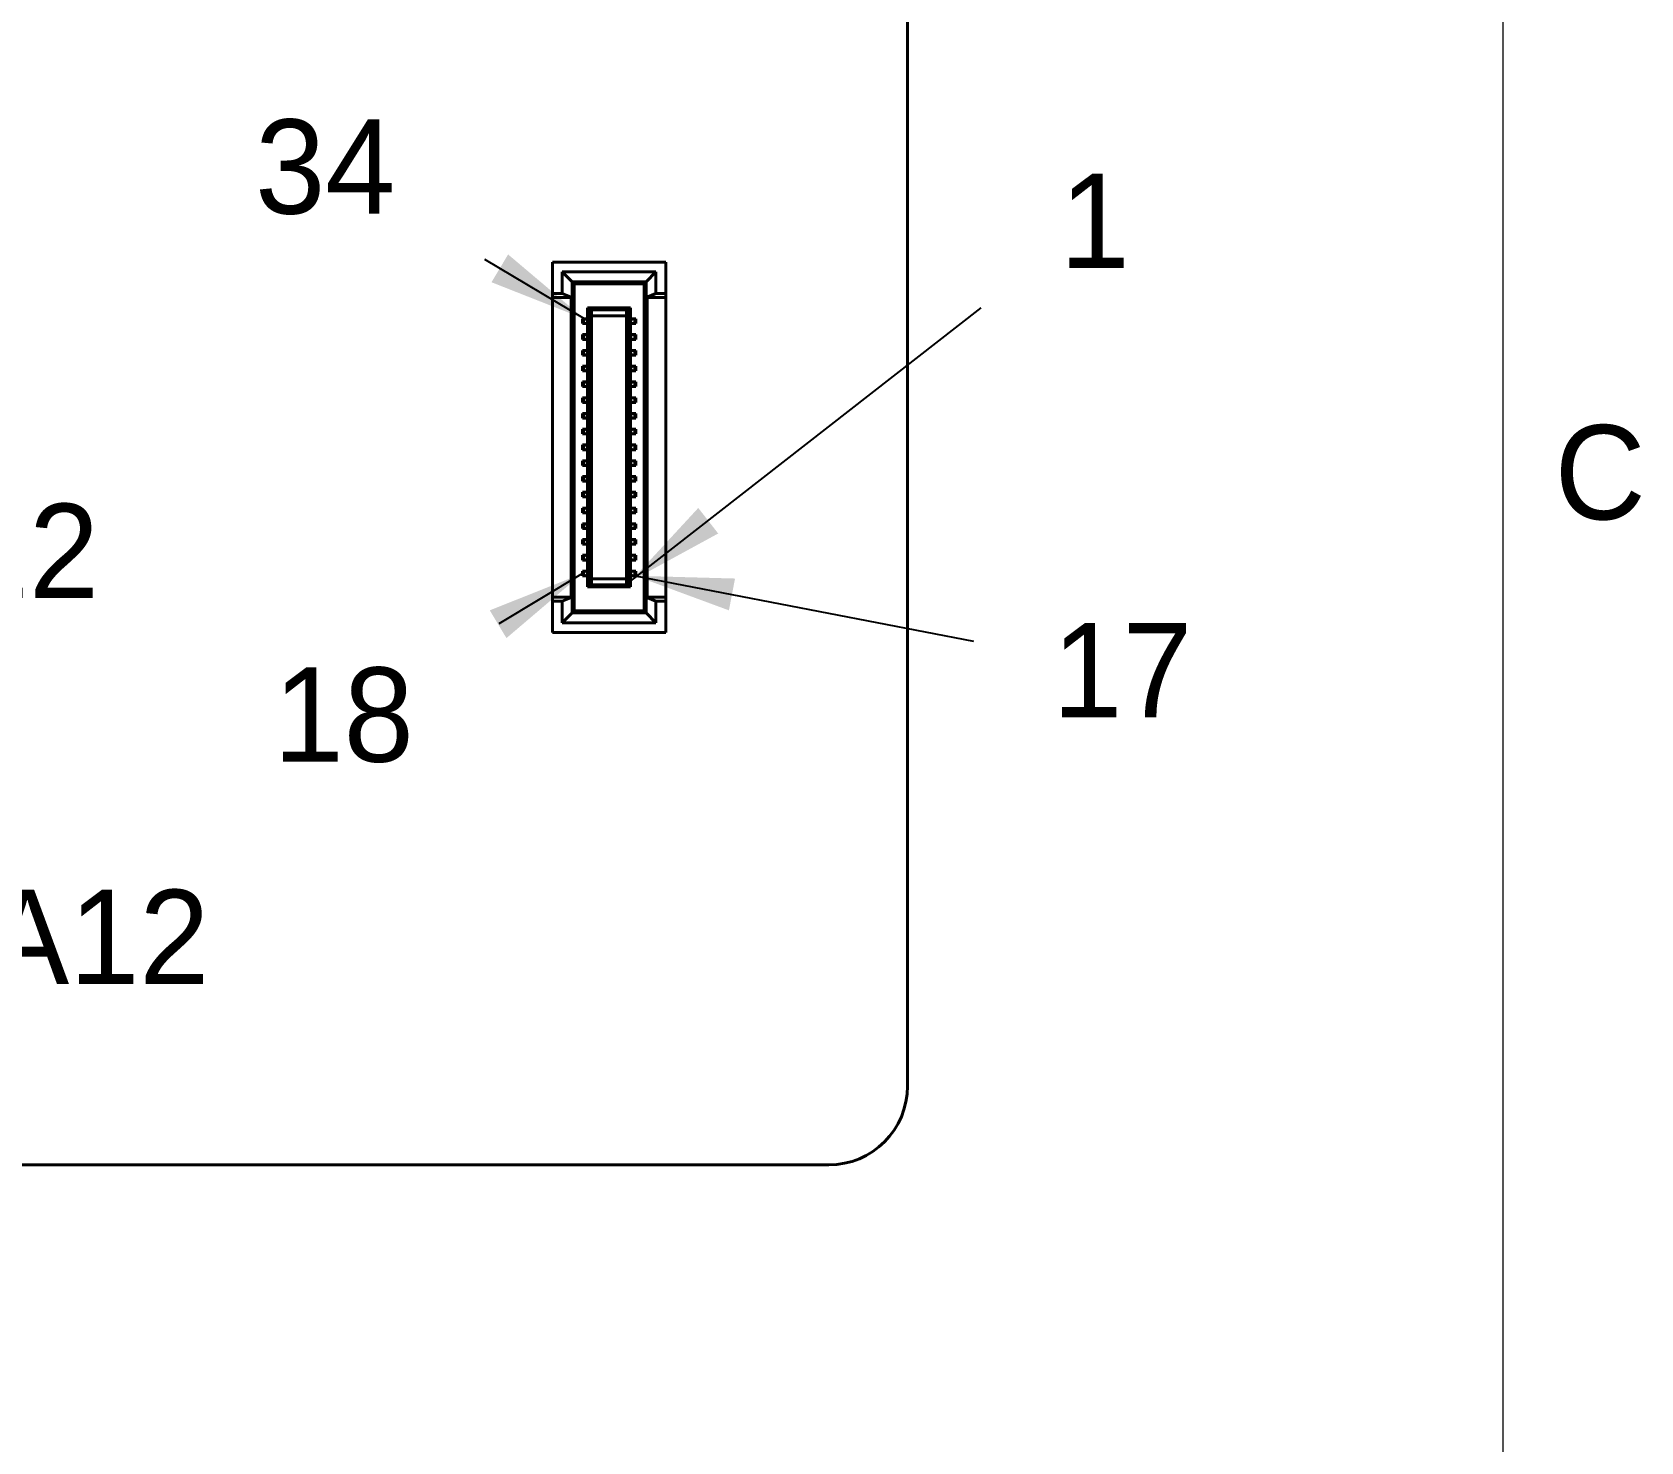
# Model space of a CAD drawing. Header units: millimetres. Extents: x 15 to 205, y 5 to 292.
# Drawn here: x 162.66 to 203.49, y 148.91 to 184.68 of the extents above; entities that cross this region are included whole.
import ezdxf

# ---------------------------------------------------------------- set-up
doc = ezdxf.new("R2010")
doc.units = ezdxf.units.MM
for name, color, linetype in [('Annotations', 7, 'Continuous'), ('Border', 7, 'Continuous'), ('Geometries', 7, 'Continuous')]:
    doc.layers.add(name, color=color, linetype=linetype)
doc.styles.add('Shapr0', font='txt', dxfattribs={"height": 2.3925})
doc.dimstyles.new('ISO-25', dxfattribs={"dimtxt": 2.5, "dimasz": 2.5, "dimexe": 1.25, "dimexo": 0.625, "dimtad": 1, "dimtxsty": 'Standard', "dimcen": 2.5, "dimadec": 0, "dimazin": 0, "dimtfac": 1, "dimtmove": 0, "dimatfit": 3, "dimfxl": 1, "dimarcsym": 0})

msp = doc.modelspace()

# ---------------------------------------------------------------- linework, layer by layer
at = {"layer": 'Border', "linetype": 'Continuous', "lineweight": 15}
msp.add_line((200, 10), (200, 287), dxfattribs=at)
at = {"layer": 'Geometries', "linetype": 'Continuous', "lineweight": 40}
for p, q in [((184.88, 188.94), (184.88, 157.94)), ((175.865, 178.849), (178.745, 178.849)), ((175.865, 178.849), (175.865, 178.049)), ((178.745, 178.049), (178.745, 178.849)), ((176.115, 178.599), (176.365, 178.349)), ((176.115, 178.599), (176.115, 178.049)), ((178.495, 178.599), (176.115, 178.599)), ((178.495, 178.599), (178.245, 178.349)), ((178.495, 178.599), (178.495, 178.049)), ((175.865, 177.949), (175.865, 178.049)), ((175.865, 178.049), (176.115, 178.049)), ((176.115, 178.049), (176.365, 177.949)), ((176.365, 178.349), (176.415, 178.299)), ((176.365, 178.349), (176.365, 177.949)), ((178.245, 178.349), (176.365, 178.349)), ((176.415, 178.299), (176.415, 169.999)), ((176.415, 178.299), (178.195, 178.299)), ((178.245, 178.349), (178.195, 178.299)), ((178.195, 178.299), (178.195, 169.999)), ((178.245, 177.949), (178.245, 178.349)), ((178.495, 178.049), (178.245, 177.949)), ((178.495, 178.049), (178.745, 178.049)), ((178.745, 178.049), (178.745, 177.949)), ((175.865, 170.349), (175.865, 177.949)), ((176.34, 177.949), (175.865, 177.949)), ((176.34, 177.949), (176.34, 170.349)), ((176.365, 177.949), (176.34, 177.949)), ((176.365, 177.949), (176.365, 170.349)), ((176.76, 177.689), (177.85, 177.689)), ((176.76, 177.689), (176.81, 177.639)), ((176.76, 177.409), (176.76, 177.689)), ((176.86, 177.639), (176.81, 177.639)), ((176.81, 177.639), (176.81, 177.468)), ((176.86, 177.639), (176.86, 177.489)), ((177.75, 177.639), (176.86, 177.639)), ((177.75, 177.639), (177.75, 177.489)), ((177.75, 177.639), (177.8, 177.639)), ((177.85, 177.689), (177.8, 177.639)), ((177.8, 177.639), (177.8, 177.468)), ((177.85, 177.409), (177.85, 177.689)), ((178.245, 177.949), (178.245, 170.349)), ((178.27, 177.949), (178.245, 177.949)), ((178.27, 170.349), (178.27, 177.949)), ((178.27, 177.949), (178.745, 177.949)), ((178.745, 177.949), (178.745, 170.349)), ((176.63, 177.409), (176.652, 177.409)), ((176.63, 177.409), (176.63, 177.289)), ((176.63, 177.289), (176.652, 177.289)), ((176.701, 177.409), (176.652, 177.409)), ((176.652, 177.289), (176.652, 177.409)), ((176.701, 177.289), (176.652, 177.289)), ((176.701, 177.409), (176.76, 177.409)), ((176.76, 177.369), (176.701, 177.409)), ((176.76, 177.329), (176.701, 177.289)), ((176.76, 177.289), (176.701, 177.289)), ((176.76, 177.409), (176.81, 177.409)), ((176.81, 177.372), (176.76, 177.369)), ((176.76, 177.329), (176.76, 177.369)), ((176.81, 177.326), (176.76, 177.329)), ((176.76, 177.009), (176.76, 177.289)), ((176.81, 177.289), (176.76, 177.289)), ((176.81, 177.468), (176.86, 177.489)), ((176.81, 177.409), (176.81, 177.468)), ((176.81, 177.372), (176.81, 177.409)), ((176.81, 177.326), (176.81, 177.372)), ((176.81, 177.289), (176.81, 177.326)), ((176.81, 177.009), (176.81, 177.289)), ((176.86, 177.489), (177.75, 177.489)), ((176.86, 170.809), (176.86, 177.489)), ((177.8, 177.468), (177.75, 177.489)), ((177.75, 177.489), (177.75, 170.809)), ((177.8, 177.468), (177.8, 177.409)), ((177.85, 177.409), (177.8, 177.409)), ((177.8, 177.409), (177.8, 177.372)), ((177.8, 177.372), (177.85, 177.369)), ((177.8, 177.372), (177.8, 177.326)), ((177.8, 177.326), (177.85, 177.329)), ((177.8, 177.326), (177.8, 177.289)), ((177.8, 177.289), (177.85, 177.289)), ((177.8, 177.289), (177.8, 177.009)), ((177.85, 177.369), (177.909, 177.409)), ((177.909, 177.409), (177.85, 177.409)), ((177.85, 177.329), (177.85, 177.369)), ((177.85, 177.329), (177.909, 177.289)), ((177.85, 177.009), (177.85, 177.289)), ((177.85, 177.289), (177.909, 177.289)), ((177.909, 177.409), (177.958, 177.409)), ((177.909, 177.289), (177.958, 177.289)), ((177.98, 177.409), (177.958, 177.409)), ((177.958, 177.289), (177.958, 177.409)), ((177.98, 177.289), (177.958, 177.289)), ((177.98, 177.289), (177.98, 177.409)), ((176.63, 177.009), (176.63, 176.889)), ((176.63, 177.009), (176.652, 177.009)), ((176.63, 176.889), (176.652, 176.889)), ((176.701, 177.009), (176.652, 177.009)), ((176.652, 176.889), (176.652, 177.009)), ((176.701, 176.889), (176.652, 176.889)), ((176.701, 177.009), (176.76, 177.009)), ((176.76, 176.969), (176.701, 177.009)), ((176.76, 176.929), (176.701, 176.889)), ((176.76, 176.889), (176.701, 176.889)), ((176.76, 177.009), (176.81, 177.009)), ((176.81, 176.972), (176.76, 176.969)), ((176.76, 176.929), (176.76, 176.969)), ((176.81, 176.926), (176.76, 176.929)), ((176.76, 176.609), (176.76, 176.889)), ((176.81, 176.889), (176.76, 176.889)), ((176.81, 176.972), (176.81, 177.009)), ((176.81, 176.926), (176.81, 176.972)), ((176.81, 176.889), (176.81, 176.926)), ((176.81, 176.609), (176.81, 176.889)), ((177.85, 177.009), (177.8, 177.009)), ((177.8, 177.009), (177.8, 176.972)), ((177.8, 176.972), (177.85, 176.969)), ((177.8, 176.972), (177.8, 176.926)), ((177.8, 176.926), (177.85, 176.929)), ((177.8, 176.926), (177.8, 176.889)), ((177.8, 176.889), (177.85, 176.889)), ((177.8, 176.889), (177.8, 176.609)), ((177.85, 176.969), (177.909, 177.009)), ((177.909, 177.009), (177.85, 177.009)), ((177.85, 176.929), (177.85, 176.969)), ((177.85, 176.929), (177.909, 176.889)), ((177.85, 176.609), (177.85, 176.889)), ((177.85, 176.889), (177.909, 176.889)), ((177.909, 177.009), (177.958, 177.009)), ((177.909, 176.889), (177.958, 176.889)), ((177.98, 177.009), (177.958, 177.009)), ((177.958, 176.889), (177.958, 177.009)), ((177.98, 176.889), (177.958, 176.889)), ((177.98, 176.889), (177.98, 177.009)), ((176.63, 176.609), (176.652, 176.609)), ((176.63, 176.609), (176.63, 176.489)), ((176.63, 176.489), (176.652, 176.489)), ((176.701, 176.609), (176.652, 176.609)), ((176.652, 176.489), (176.652, 176.609)), ((176.701, 176.489), (176.652, 176.489)), ((176.701, 176.609), (176.76, 176.609)), ((176.76, 176.569), (176.701, 176.609)), ((176.76, 176.529), (176.701, 176.489)), ((176.76, 176.489), (176.701, 176.489)), ((176.76, 176.609), (176.81, 176.609)), ((176.81, 176.572), (176.76, 176.569)), ((176.76, 176.529), (176.76, 176.569)), ((176.81, 176.526), (176.76, 176.529)), ((176.76, 176.209), (176.76, 176.489)), ((176.81, 176.489), (176.76, 176.489)), ((176.81, 176.572), (176.81, 176.609)), ((176.81, 176.526), (176.81, 176.572)), ((176.81, 176.489), (176.81, 176.526)), ((176.81, 176.209), (176.81, 176.489)), ((177.85, 176.609), (177.8, 176.609)), ((177.8, 176.609), (177.8, 176.572)), ((177.8, 176.572), (177.85, 176.569)), ((177.8, 176.572), (177.8, 176.526)), ((177.8, 176.526), (177.85, 176.529)), ((177.8, 176.526), (177.8, 176.489)), ((177.8, 176.489), (177.85, 176.489)), ((177.8, 176.489), (177.8, 176.209)), ((177.909, 176.609), (177.85, 176.609)), ((177.85, 176.569), (177.909, 176.609)), ((177.85, 176.529), (177.85, 176.569)), ((177.85, 176.529), (177.909, 176.489)), ((177.85, 176.209), (177.85, 176.489)), ((177.85, 176.489), (177.909, 176.489)), ((177.909, 176.609), (177.958, 176.609)), ((177.909, 176.489), (177.958, 176.489)), ((177.98, 176.609), (177.958, 176.609)), ((177.958, 176.489), (177.958, 176.609)), ((177.98, 176.489), (177.958, 176.489)), ((177.98, 176.489), (177.98, 176.609)), ((176.63, 176.209), (176.63, 176.089)), ((176.63, 176.209), (176.652, 176.209)), ((176.63, 176.089), (176.652, 176.089)), ((176.701, 176.209), (176.652, 176.209)), ((176.652, 176.089), (176.652, 176.209)), ((176.701, 176.089), (176.652, 176.089)), ((176.701, 176.209), (176.76, 176.209)), ((176.76, 176.169), (176.701, 176.209)), ((176.76, 176.129), (176.701, 176.089)), ((176.76, 176.089), (176.701, 176.089)), ((176.76, 176.209), (176.81, 176.209)), ((176.81, 176.172), (176.76, 176.169)), ((176.76, 176.129), (176.76, 176.169)), ((176.81, 176.126), (176.76, 176.129)), ((176.76, 175.809), (176.76, 176.089)), ((176.81, 176.089), (176.76, 176.089)), ((176.81, 176.172), (176.81, 176.209)), ((176.81, 176.126), (176.81, 176.172)), ((176.81, 176.089), (176.81, 176.126)), ((176.81, 175.809), (176.81, 176.089)), ((177.85, 176.209), (177.8, 176.209)), ((177.8, 176.209), (177.8, 176.172)), ((177.8, 176.172), (177.85, 176.169)), ((177.8, 176.172), (177.8, 176.126)), ((177.8, 176.126), (177.85, 176.129)), ((177.8, 176.126), (177.8, 176.089)), ((177.8, 176.089), (177.85, 176.089)), ((177.8, 176.089), (177.8, 175.809)), ((177.85, 176.169), (177.909, 176.209)), ((177.909, 176.209), (177.85, 176.209)), ((177.85, 176.129), (177.85, 176.169)), ((177.85, 176.129), (177.909, 176.089)), ((177.85, 175.809), (177.85, 176.089)), ((177.85, 176.089), (177.909, 176.089)), ((177.909, 176.209), (177.958, 176.209)), ((177.909, 176.089), (177.958, 176.089)), ((177.98, 176.209), (177.958, 176.209)), ((177.958, 176.089), (177.958, 176.209)), ((177.98, 176.089), (177.958, 176.089)), ((177.98, 176.089), (177.98, 176.209)), ((176.63, 175.809), (176.652, 175.809)), ((176.63, 175.809), (176.63, 175.689)), ((176.63, 175.689), (176.652, 175.689)), ((176.701, 175.809), (176.652, 175.809)), ((176.652, 175.689), (176.652, 175.809)), ((176.701, 175.689), (176.652, 175.689)), ((176.701, 175.809), (176.76, 175.809)), ((176.76, 175.769), (176.701, 175.809)), ((176.76, 175.729), (176.701, 175.689)), ((176.76, 175.689), (176.701, 175.689)), ((176.76, 175.809), (176.81, 175.809)), ((176.81, 175.772), (176.76, 175.769)), ((176.76, 175.729), (176.76, 175.769)), ((176.81, 175.726), (176.76, 175.729)), ((176.76, 175.409), (176.76, 175.689)), ((176.81, 175.689), (176.76, 175.689)), ((176.81, 175.772), (176.81, 175.809)), ((176.81, 175.726), (176.81, 175.772)), ((176.81, 175.689), (176.81, 175.726)), ((176.81, 175.409), (176.81, 175.689)), ((177.85, 175.809), (177.8, 175.809)), ((177.8, 175.809), (177.8, 175.772)), ((177.8, 175.772), (177.85, 175.769)), ((177.8, 175.772), (177.8, 175.726)), ((177.8, 175.726), (177.85, 175.729)), ((177.8, 175.726), (177.8, 175.689)), ((177.8, 175.689), (177.85, 175.689)), ((177.8, 175.689), (177.8, 175.409)), ((177.909, 175.809), (177.85, 175.809)), ((177.85, 175.769), (177.909, 175.809)), ((177.85, 175.729), (177.85, 175.769)), ((177.85, 175.729), (177.909, 175.689)), ((177.85, 175.409), (177.85, 175.689)), ((177.85, 175.689), (177.909, 175.689)), ((177.909, 175.809), (177.958, 175.809)), ((177.909, 175.689), (177.958, 175.689)), ((177.98, 175.809), (177.958, 175.809)), ((177.958, 175.689), (177.958, 175.809)), ((177.98, 175.689), (177.958, 175.689)), ((177.98, 175.689), (177.98, 175.809)), ((176.63, 175.409), (176.63, 175.289)), ((176.63, 175.409), (176.652, 175.409)), ((176.63, 175.289), (176.652, 175.289)), ((176.701, 175.409), (176.652, 175.409)), ((176.652, 175.289), (176.652, 175.409)), ((176.701, 175.289), (176.652, 175.289)), ((176.701, 175.409), (176.76, 175.409)), ((176.76, 175.369), (176.701, 175.409)), ((176.76, 175.329), (176.701, 175.289)), ((176.76, 175.289), (176.701, 175.289)), ((176.76, 175.409), (176.81, 175.409)), ((176.81, 175.372), (176.76, 175.369)), ((176.76, 175.329), (176.76, 175.369)), ((176.81, 175.326), (176.76, 175.329)), ((176.76, 175.009), (176.76, 175.289)), ((176.81, 175.289), (176.76, 175.289)), ((176.81, 175.372), (176.81, 175.409)), ((176.81, 175.326), (176.81, 175.372)), ((176.81, 175.289), (176.81, 175.326)), ((176.81, 175.009), (176.81, 175.289)), ((177.85, 175.409), (177.8, 175.409)), ((177.8, 175.409), (177.8, 175.372)), ((177.8, 175.372), (177.85, 175.369)), ((177.8, 175.372), (177.8, 175.326)), ((177.8, 175.326), (177.85, 175.329)), ((177.8, 175.326), (177.8, 175.289)), ((177.8, 175.289), (177.85, 175.289)), ((177.8, 175.289), (177.8, 175.009)), ((177.85, 175.369), (177.909, 175.409)), ((177.909, 175.409), (177.85, 175.409)), ((177.85, 175.329), (177.85, 175.369)), ((177.85, 175.329), (177.909, 175.289)), ((177.85, 175.009), (177.85, 175.289)), ((177.85, 175.289), (177.909, 175.289)), ((177.909, 175.409), (177.958, 175.409)), ((177.909, 175.289), (177.958, 175.289)), ((177.98, 175.409), (177.958, 175.409)), ((177.958, 175.289), (177.958, 175.409)), ((177.98, 175.289), (177.958, 175.289)), ((177.98, 175.289), (177.98, 175.409)), ((176.63, 175.009), (176.652, 175.009)), ((176.63, 175.009), (176.63, 174.889)), ((176.63, 174.889), (176.652, 174.889)), ((176.701, 175.009), (176.652, 175.009)), ((176.652, 174.889), (176.652, 175.009)), ((176.701, 174.889), (176.652, 174.889)), ((176.701, 175.009), (176.76, 175.009)), ((176.76, 174.969), (176.701, 175.009)), ((176.76, 174.929), (176.701, 174.889)), ((176.76, 174.889), (176.701, 174.889)), ((176.76, 175.009), (176.81, 175.009)), ((176.81, 174.972), (176.76, 174.969)), ((176.76, 174.929), (176.76, 174.969)), ((176.81, 174.926), (176.76, 174.929)), ((176.76, 174.609), (176.76, 174.889)), ((176.81, 174.889), (176.76, 174.889)), ((176.81, 174.972), (176.81, 175.009)), ((176.81, 174.926), (176.81, 174.972)), ((176.81, 174.889), (176.81, 174.926)), ((176.81, 174.609), (176.81, 174.889)), ((177.85, 175.009), (177.8, 175.009)), ((177.8, 175.009), (177.8, 174.972)), ((177.8, 174.972), (177.85, 174.969)), ((177.8, 174.972), (177.8, 174.926)), ((177.8, 174.926), (177.85, 174.929)), ((177.8, 174.926), (177.8, 174.889)), ((177.8, 174.889), (177.85, 174.889)), ((177.8, 174.889), (177.8, 174.609)), ((177.909, 175.009), (177.85, 175.009)), ((177.85, 174.969), (177.909, 175.009)), ((177.85, 174.929), (177.85, 174.969)), ((177.85, 174.929), (177.909, 174.889)), ((177.85, 174.609), (177.85, 174.889)), ((177.85, 174.889), (177.909, 174.889)), ((177.909, 175.009), (177.958, 175.009)), ((177.909, 174.889), (177.958, 174.889)), ((177.98, 175.009), (177.958, 175.009)), ((177.958, 174.889), (177.958, 175.009)), ((177.98, 174.889), (177.958, 174.889)), ((177.98, 174.889), (177.98, 175.009)), ((176.63, 174.609), (176.652, 174.609)), ((176.63, 174.609), (176.63, 174.489)), ((176.63, 174.489), (176.652, 174.489)), ((176.701, 174.609), (176.652, 174.609)), ((176.652, 174.489), (176.652, 174.609)), ((176.701, 174.489), (176.652, 174.489)), ((176.701, 174.609), (176.76, 174.609)), ((176.76, 174.569), (176.701, 174.609)), ((176.76, 174.529), (176.701, 174.489)), ((176.76, 174.489), (176.701, 174.489)), ((176.76, 174.609), (176.81, 174.609)), ((176.81, 174.572), (176.76, 174.569)), ((176.76, 174.529), (176.76, 174.569)), ((176.81, 174.526), (176.76, 174.529)), ((176.76, 174.209), (176.76, 174.489)), ((176.81, 174.489), (176.76, 174.489)), ((176.81, 174.572), (176.81, 174.609)), ((176.81, 174.526), (176.81, 174.572)), ((176.81, 174.489), (176.81, 174.526)), ((176.81, 174.209), (176.81, 174.489)), ((177.85, 174.609), (177.8, 174.609)), ((177.8, 174.609), (177.8, 174.572)), ((177.8, 174.572), (177.85, 174.569)), ((177.8, 174.572), (177.8, 174.526)), ((177.8, 174.526), (177.85, 174.529)), ((177.8, 174.526), (177.8, 174.489)), ((177.8, 174.489), (177.85, 174.489)), ((177.8, 174.489), (177.8, 174.209)), ((177.909, 174.609), (177.85, 174.609)), ((177.85, 174.569), (177.909, 174.609)), ((177.85, 174.529), (177.85, 174.569)), ((177.85, 174.529), (177.909, 174.489)), ((177.85, 174.209), (177.85, 174.489)), ((177.85, 174.489), (177.909, 174.489)), ((177.909, 174.609), (177.958, 174.609)), ((177.909, 174.489), (177.958, 174.489)), ((177.98, 174.609), (177.958, 174.609)), ((177.958, 174.489), (177.958, 174.609)), ((177.98, 174.489), (177.958, 174.489)), ((177.98, 174.489), (177.98, 174.609)), ((176.63, 174.209), (176.652, 174.209)), ((176.63, 174.209), (176.63, 174.089)), ((176.63, 174.089), (176.652, 174.089)), ((176.701, 174.209), (176.652, 174.209)), ((176.652, 174.089), (176.652, 174.209)), ((176.701, 174.089), (176.652, 174.089)), ((176.701, 174.209), (176.76, 174.209)), ((176.76, 174.169), (176.701, 174.209)), ((176.76, 174.129), (176.701, 174.089)), ((176.76, 174.089), (176.701, 174.089)), ((176.76, 174.209), (176.81, 174.209)), ((176.81, 174.172), (176.76, 174.169)), ((176.76, 174.129), (176.76, 174.169)), ((176.81, 174.126), (176.76, 174.129)), ((176.76, 173.809), (176.76, 174.089)), ((176.81, 174.089), (176.76, 174.089)), ((176.81, 174.172), (176.81, 174.209)), ((176.81, 174.126), (176.81, 174.172)), ((176.81, 174.089), (176.81, 174.126)), ((176.81, 173.809), (176.81, 174.089)), ((177.85, 174.209), (177.8, 174.209)), ((177.8, 174.209), (177.8, 174.172)), ((177.8, 174.172), (177.85, 174.169)), ((177.8, 174.172), (177.8, 174.126)), ((177.8, 174.126), (177.85, 174.129)), ((177.8, 174.126), (177.8, 174.089)), ((177.8, 174.089), (177.85, 174.089)), ((177.8, 174.089), (177.8, 173.809)), ((177.909, 174.209), (177.85, 174.209)), ((177.85, 174.169), (177.909, 174.209)), ((177.85, 174.129), (177.85, 174.169)), ((177.85, 174.129), (177.909, 174.089)), ((177.85, 173.809), (177.85, 174.089)), ((177.85, 174.089), (177.909, 174.089)), ((177.909, 174.209), (177.958, 174.209)), ((177.909, 174.089), (177.958, 174.089)), ((177.98, 174.209), (177.958, 174.209)), ((177.958, 174.089), (177.958, 174.209)), ((177.98, 174.089), (177.958, 174.089)), ((177.98, 174.089), (177.98, 174.209)), ((176.63, 173.809), (176.652, 173.809)), ((176.63, 173.809), (176.63, 173.689)), ((176.63, 173.689), (176.652, 173.689)), ((176.701, 173.809), (176.652, 173.809)), ((176.652, 173.689), (176.652, 173.809)), ((176.701, 173.689), (176.652, 173.689)), ((176.701, 173.809), (176.76, 173.809)), ((176.76, 173.769), (176.701, 173.809)), ((176.76, 173.729), (176.701, 173.689)), ((176.76, 173.689), (176.701, 173.689)), ((176.76, 173.809), (176.81, 173.809)), ((176.81, 173.772), (176.76, 173.769)), ((176.76, 173.729), (176.76, 173.769)), ((176.81, 173.726), (176.76, 173.729)), ((176.76, 173.409), (176.76, 173.689)), ((176.81, 173.689), (176.76, 173.689)), ((176.81, 173.772), (176.81, 173.809)), ((176.81, 173.726), (176.81, 173.772)), ((176.81, 173.689), (176.81, 173.726)), ((176.81, 173.409), (176.81, 173.689)), ((177.85, 173.809), (177.8, 173.809)), ((177.8, 173.809), (177.8, 173.772)), ((177.8, 173.772), (177.85, 173.769)), ((177.8, 173.772), (177.8, 173.726)), ((177.8, 173.726), (177.85, 173.729)), ((177.8, 173.726), (177.8, 173.689)), ((177.8, 173.689), (177.85, 173.689)), ((177.8, 173.689), (177.8, 173.409)), ((177.909, 173.809), (177.85, 173.809)), ((177.85, 173.769), (177.909, 173.809)), ((177.85, 173.729), (177.85, 173.769)), ((177.85, 173.729), (177.909, 173.689)), ((177.85, 173.409), (177.85, 173.689)), ((177.85, 173.689), (177.909, 173.689)), ((177.909, 173.809), (177.958, 173.809)), ((177.909, 173.689), (177.958, 173.689)), ((177.98, 173.809), (177.958, 173.809)), ((177.958, 173.689), (177.958, 173.809)), ((177.98, 173.689), (177.958, 173.689)), ((177.98, 173.689), (177.98, 173.809)), ((176.63, 173.409), (176.652, 173.409)), ((176.63, 173.409), (176.63, 173.289)), ((176.63, 173.289), (176.652, 173.289)), ((176.701, 173.409), (176.652, 173.409)), ((176.652, 173.289), (176.652, 173.409)), ((176.701, 173.289), (176.652, 173.289)), ((176.701, 173.409), (176.76, 173.409)), ((176.76, 173.369), (176.701, 173.409)), ((176.76, 173.329), (176.701, 173.289)), ((176.76, 173.289), (176.701, 173.289)), ((176.76, 173.409), (176.81, 173.409)), ((176.81, 173.372), (176.76, 173.369)), ((176.76, 173.329), (176.76, 173.369)), ((176.81, 173.326), (176.76, 173.329)), ((176.76, 173.009), (176.76, 173.289)), ((176.81, 173.289), (176.76, 173.289)), ((176.81, 173.372), (176.81, 173.409)), ((176.81, 173.326), (176.81, 173.372)), ((176.81, 173.289), (176.81, 173.326)), ((176.81, 173.009), (176.81, 173.289)), ((177.85, 173.409), (177.8, 173.409)), ((177.8, 173.409), (177.8, 173.372)), ((177.8, 173.372), (177.85, 173.369)), ((177.8, 173.372), (177.8, 173.326)), ((177.8, 173.326), (177.85, 173.329)), ((177.8, 173.326), (177.8, 173.289)), ((177.8, 173.289), (177.85, 173.289)), ((177.8, 173.289), (177.8, 173.009)), ((177.909, 173.409), (177.85, 173.409)), ((177.85, 173.369), (177.909, 173.409)), ((177.85, 173.329), (177.85, 173.369)), ((177.85, 173.329), (177.909, 173.289)), ((177.85, 173.009), (177.85, 173.289)), ((177.85, 173.289), (177.909, 173.289)), ((177.909, 173.409), (177.958, 173.409)), ((177.909, 173.289), (177.958, 173.289)), ((177.98, 173.409), (177.958, 173.409)), ((177.958, 173.289), (177.958, 173.409)), ((177.98, 173.289), (177.958, 173.289)), ((177.98, 173.289), (177.98, 173.409)), ((176.63, 173.009), (176.652, 173.009)), ((176.63, 173.009), (176.63, 172.889)), ((176.63, 172.889), (176.652, 172.889)), ((176.701, 173.009), (176.652, 173.009)), ((176.652, 172.889), (176.652, 173.009)), ((176.701, 172.889), (176.652, 172.889)), ((176.701, 173.009), (176.76, 173.009)), ((176.76, 172.969), (176.701, 173.009)), ((176.76, 172.929), (176.701, 172.889)), ((176.76, 172.889), (176.701, 172.889)), ((176.76, 173.009), (176.81, 173.009)), ((176.81, 172.972), (176.76, 172.969)), ((176.76, 172.929), (176.76, 172.969)), ((176.81, 172.926), (176.76, 172.929)), ((176.76, 172.609), (176.76, 172.889)), ((176.81, 172.889), (176.76, 172.889)), ((176.81, 172.972), (176.81, 173.009)), ((176.81, 172.926), (176.81, 172.972)), ((176.81, 172.889), (176.81, 172.926)), ((176.81, 172.609), (176.81, 172.889)), ((177.85, 173.009), (177.8, 173.009)), ((177.8, 173.009), (177.8, 172.972)), ((177.8, 172.972), (177.85, 172.969)), ((177.8, 172.972), (177.8, 172.926)), ((177.8, 172.926), (177.85, 172.929)), ((177.8, 172.926), (177.8, 172.889)), ((177.8, 172.889), (177.85, 172.889)), ((177.8, 172.889), (177.8, 172.609)), ((177.85, 172.969), (177.909, 173.009)), ((177.909, 173.009), (177.85, 173.009)), ((177.85, 172.929), (177.85, 172.969)), ((177.85, 172.929), (177.909, 172.889)), ((177.85, 172.609), (177.85, 172.889)), ((177.85, 172.889), (177.909, 172.889)), ((177.909, 173.009), (177.958, 173.009)), ((177.909, 172.889), (177.958, 172.889)), ((177.98, 173.009), (177.958, 173.009)), ((177.958, 172.889), (177.958, 173.009)), ((177.98, 172.889), (177.958, 172.889)), ((177.98, 172.889), (177.98, 173.009)), ((176.63, 172.609), (176.652, 172.609)), ((176.63, 172.609), (176.63, 172.489)), ((176.63, 172.489), (176.652, 172.489)), ((176.701, 172.609), (176.652, 172.609)), ((176.652, 172.489), (176.652, 172.609)), ((176.701, 172.489), (176.652, 172.489)), ((176.701, 172.609), (176.76, 172.609)), ((176.76, 172.569), (176.701, 172.609)), ((176.76, 172.529), (176.701, 172.489)), ((176.76, 172.489), (176.701, 172.489)), ((176.76, 172.609), (176.81, 172.609)), ((176.81, 172.572), (176.76, 172.569)), ((176.76, 172.529), (176.76, 172.569)), ((176.81, 172.526), (176.76, 172.529)), ((176.76, 172.209), (176.76, 172.489)), ((176.81, 172.489), (176.76, 172.489)), ((176.81, 172.572), (176.81, 172.609)), ((176.81, 172.526), (176.81, 172.572)), ((176.81, 172.489), (176.81, 172.526)), ((176.81, 172.209), (176.81, 172.489)), ((177.85, 172.609), (177.8, 172.609)), ((177.8, 172.609), (177.8, 172.572)), ((177.8, 172.572), (177.85, 172.569)), ((177.8, 172.572), (177.8, 172.526)), ((177.8, 172.526), (177.85, 172.529)), ((177.8, 172.526), (177.8, 172.489)), ((177.8, 172.489), (177.85, 172.489)), ((177.8, 172.489), (177.8, 172.209)), ((177.85, 172.569), (177.909, 172.609)), ((177.909, 172.609), (177.85, 172.609)), ((177.85, 172.529), (177.85, 172.569)), ((177.85, 172.529), (177.909, 172.489)), ((177.85, 172.209), (177.85, 172.489)), ((177.85, 172.489), (177.909, 172.489)), ((177.909, 172.609), (177.958, 172.609)), ((177.909, 172.489), (177.958, 172.489)), ((177.98, 172.609), (177.958, 172.609)), ((177.958, 172.489), (177.958, 172.609)), ((177.98, 172.489), (177.958, 172.489)), ((177.98, 172.489), (177.98, 172.609)), ((176.63, 172.209), (176.652, 172.209)), ((176.63, 172.209), (176.63, 172.089)), ((176.63, 172.089), (176.652, 172.089)), ((176.701, 172.209), (176.652, 172.209)), ((176.652, 172.089), (176.652, 172.209)), ((176.701, 172.089), (176.652, 172.089)), ((176.701, 172.209), (176.76, 172.209)), ((176.76, 172.169), (176.701, 172.209)), ((176.76, 172.129), (176.701, 172.089)), ((176.76, 172.089), (176.701, 172.089)), ((176.76, 172.209), (176.81, 172.209)), ((176.81, 172.172), (176.76, 172.169)), ((176.76, 172.129), (176.76, 172.169)), ((176.81, 172.126), (176.76, 172.129)), ((176.76, 171.809), (176.76, 172.089)), ((176.81, 172.089), (176.76, 172.089)), ((176.81, 172.172), (176.81, 172.209)), ((176.81, 172.126), (176.81, 172.172)), ((176.81, 172.089), (176.81, 172.126)), ((176.81, 171.809), (176.81, 172.089)), ((177.85, 172.209), (177.8, 172.209)), ((177.8, 172.209), (177.8, 172.172)), ((177.8, 172.172), (177.85, 172.169)), ((177.8, 172.172), (177.8, 172.126)), ((177.8, 172.126), (177.85, 172.129)), ((177.8, 172.126), (177.8, 172.089)), ((177.8, 172.089), (177.85, 172.089)), ((177.8, 172.089), (177.8, 171.809)), ((177.909, 172.209), (177.85, 172.209)), ((177.85, 172.169), (177.909, 172.209)), ((177.85, 172.129), (177.85, 172.169)), ((177.85, 172.129), (177.909, 172.089)), ((177.85, 171.809), (177.85, 172.089)), ((177.85, 172.089), (177.909, 172.089)), ((177.909, 172.209), (177.958, 172.209)), ((177.909, 172.089), (177.958, 172.089)), ((177.98, 172.209), (177.958, 172.209)), ((177.958, 172.089), (177.958, 172.209)), ((177.98, 172.089), (177.958, 172.089)), ((177.98, 172.089), (177.98, 172.209)), ((176.63, 171.809), (176.652, 171.809)), ((176.63, 171.809), (176.63, 171.689)), ((176.63, 171.689), (176.652, 171.689)), ((176.701, 171.809), (176.652, 171.809)), ((176.652, 171.689), (176.652, 171.809)), ((176.701, 171.689), (176.652, 171.689)), ((176.701, 171.809), (176.76, 171.809)), ((176.76, 171.769), (176.701, 171.809)), ((176.76, 171.729), (176.701, 171.689)), ((176.76, 171.689), (176.701, 171.689)), ((176.76, 171.809), (176.81, 171.809)), ((176.81, 171.772), (176.76, 171.769)), ((176.76, 171.729), (176.76, 171.769)), ((176.81, 171.726), (176.76, 171.729)), ((176.76, 171.409), (176.76, 171.689)), ((176.81, 171.689), (176.76, 171.689)), ((176.81, 171.772), (176.81, 171.809)), ((176.81, 171.726), (176.81, 171.772)), ((176.81, 171.689), (176.81, 171.726)), ((176.81, 171.409), (176.81, 171.689)), ((177.85, 171.809), (177.8, 171.809)), ((177.8, 171.809), (177.8, 171.772)), ((177.8, 171.772), (177.85, 171.769)), ((177.8, 171.772), (177.8, 171.726)), ((177.8, 171.726), (177.85, 171.729)), ((177.8, 171.726), (177.8, 171.689)), ((177.8, 171.689), (177.85, 171.689)), ((177.8, 171.689), (177.8, 171.409)), ((177.909, 171.809), (177.85, 171.809)), ((177.85, 171.769), (177.909, 171.809)), ((177.85, 171.729), (177.85, 171.769)), ((177.85, 171.729), (177.909, 171.689)), ((177.85, 171.409), (177.85, 171.689)), ((177.85, 171.689), (177.909, 171.689)), ((177.909, 171.809), (177.958, 171.809)), ((177.909, 171.689), (177.958, 171.689)), ((177.98, 171.809), (177.958, 171.809)), ((177.958, 171.689), (177.958, 171.809)), ((177.98, 171.689), (177.958, 171.689)), ((177.98, 171.689), (177.98, 171.809)), ((176.63, 171.409), (176.652, 171.409)), ((176.63, 171.409), (176.63, 171.289)), ((176.63, 171.289), (176.652, 171.289)), ((176.701, 171.409), (176.652, 171.409)), ((176.652, 171.289), (176.652, 171.409)), ((176.701, 171.289), (176.652, 171.289)), ((176.701, 171.409), (176.76, 171.409)), ((176.76, 171.369), (176.701, 171.409)), ((176.76, 171.329), (176.701, 171.289)), ((176.76, 171.289), (176.701, 171.289)), ((176.76, 171.409), (176.81, 171.409)), ((176.81, 171.372), (176.76, 171.369)), ((176.76, 171.329), (176.76, 171.369)), ((176.81, 171.326), (176.76, 171.329)), ((176.76, 171.009), (176.76, 171.289)), ((176.81, 171.289), (176.76, 171.289)), ((176.81, 171.372), (176.81, 171.409)), ((176.81, 171.326), (176.81, 171.372)), ((176.81, 171.289), (176.81, 171.326)), ((176.81, 171.009), (176.81, 171.289)), ((177.85, 171.409), (177.8, 171.409)), ((177.8, 171.409), (177.8, 171.372)), ((177.8, 171.372), (177.85, 171.369)), ((177.8, 171.372), (177.8, 171.326)), ((177.8, 171.326), (177.85, 171.329)), ((177.8, 171.326), (177.8, 171.289)), ((177.8, 171.289), (177.85, 171.289)), ((177.8, 171.289), (177.8, 171.009)), ((177.909, 171.409), (177.85, 171.409)), ((177.85, 171.369), (177.909, 171.409)), ((177.85, 171.329), (177.85, 171.369)), ((177.85, 171.329), (177.909, 171.289)), ((177.85, 171.009), (177.85, 171.289)), ((177.85, 171.289), (177.909, 171.289)), ((177.909, 171.409), (177.958, 171.409)), ((177.909, 171.289), (177.958, 171.289)), ((177.98, 171.409), (177.958, 171.409)), ((177.958, 171.289), (177.958, 171.409)), ((177.98, 171.289), (177.958, 171.289)), ((177.98, 171.289), (177.98, 171.409)), ((176.63, 171.009), (176.652, 171.009)), ((176.63, 171.009), (176.63, 170.889)), ((176.63, 170.889), (176.652, 170.889)), ((176.701, 171.009), (176.652, 171.009)), ((176.652, 170.889), (176.652, 171.009)), ((176.701, 170.889), (176.652, 170.889)), ((176.701, 171.009), (176.76, 171.009)), ((176.76, 170.969), (176.701, 171.009)), ((176.76, 170.929), (176.701, 170.889)), ((176.76, 170.889), (176.701, 170.889)), ((176.76, 171.009), (176.81, 171.009)), ((176.81, 170.972), (176.76, 170.969)), ((176.76, 170.929), (176.76, 170.969)), ((176.81, 170.926), (176.76, 170.929)), ((176.76, 170.609), (176.76, 170.889)), ((176.81, 170.889), (176.76, 170.889)), ((176.81, 170.972), (176.81, 171.009)), ((176.81, 170.926), (176.81, 170.972)), ((176.81, 170.889), (176.81, 170.926)), ((176.81, 170.83), (176.81, 170.889)), ((176.81, 170.83), (176.86, 170.809)), ((176.81, 170.659), (176.81, 170.83)), ((177.75, 170.809), (176.86, 170.809)), ((176.86, 170.659), (176.86, 170.809)), ((177.8, 170.83), (177.75, 170.809)), ((177.75, 170.659), (177.75, 170.809)), ((177.85, 171.009), (177.8, 171.009)), ((177.8, 171.009), (177.8, 170.972)), ((177.8, 170.972), (177.85, 170.969)), ((177.8, 170.972), (177.8, 170.926)), ((177.8, 170.926), (177.85, 170.929)), ((177.8, 170.926), (177.8, 170.889)), ((177.8, 170.889), (177.85, 170.889)), ((177.8, 170.889), (177.8, 170.83)), ((177.8, 170.659), (177.8, 170.83)), ((177.85, 170.969), (177.909, 171.009)), ((177.909, 171.009), (177.85, 171.009)), ((177.85, 170.929), (177.85, 170.969)), ((177.85, 170.929), (177.909, 170.889)), ((177.85, 170.609), (177.85, 170.889)), ((177.85, 170.889), (177.909, 170.889)), ((177.909, 171.009), (177.958, 171.009)), ((177.909, 170.889), (177.958, 170.889)), ((177.98, 171.009), (177.958, 171.009)), ((177.958, 170.889), (177.958, 171.009)), ((177.98, 170.889), (177.958, 170.889)), ((177.98, 170.889), (177.98, 171.009)), ((175.865, 170.249), (175.865, 170.349)), ((175.865, 170.349), (176.34, 170.349)), ((176.115, 170.249), (176.365, 170.349)), ((176.34, 170.349), (176.365, 170.349)), ((176.365, 170.349), (176.365, 169.949)), ((176.81, 170.659), (176.76, 170.609)), ((176.76, 170.609), (177.85, 170.609)), ((176.81, 170.659), (176.86, 170.659)), ((177.75, 170.659), (176.86, 170.659)), ((177.8, 170.659), (177.75, 170.659)), ((177.8, 170.659), (177.85, 170.609)), ((178.245, 169.949), (178.245, 170.349)), ((178.27, 170.349), (178.245, 170.349)), ((178.495, 170.249), (178.245, 170.349)), ((178.27, 170.349), (178.745, 170.349)), ((178.745, 170.249), (178.745, 170.349)), ((176.115, 170.249), (175.865, 170.249)), ((175.865, 169.449), (175.865, 170.249)), ((176.115, 169.699), (176.115, 170.249)), ((176.115, 169.699), (176.365, 169.949)), ((176.415, 169.999), (176.365, 169.949)), ((176.365, 169.949), (178.245, 169.949)), ((176.415, 169.999), (178.195, 169.999)), ((178.245, 169.949), (178.195, 169.999)), ((178.495, 169.699), (178.245, 169.949)), ((178.495, 170.249), (178.745, 170.249)), ((178.495, 169.699), (178.495, 170.249)), ((178.745, 169.449), (178.745, 170.249)), ((176.115, 169.699), (178.495, 169.699)), ((175.865, 169.449), (178.745, 169.449)), ((182.88, 155.94), (124.88, 155.94))]:
    msp.add_line(p, q, dxfattribs=at)
msp.add_arc((182.88, 157.94), 2, 270, 0, dxfattribs=at)

# ---------------------------------------------------------------- texts
at = {"layer": 'Annotations', "linetype": 'Continuous', "lineweight": 15, "char_height": 1.79438, "width": 84.66672, "attachment_point": 4}
for s, insert in [('{\\fSF-Mono-Regular-Extended.ttf|b0|i0|c0|p0;\\H1.333333x;34}', (168.321, 181.257)), ('{\\fSF-Mono-Regular-Extended.ttf|b0|i0|c0|p0;\\H1.333333x;1}', (188.745, 179.9)), ('{\\fSF-Mono-Regular-Extended.ttf|b0|i0|c0|p0;\\H1.333333x;B12}', (158.666, 171.52)), ('{\\fSF-Mono-Regular-Extended.ttf|b0|i0|c0|p0;\\H1.333333x;17}', (188.554, 168.494)), ('{\\fSF-Mono-Regular-Extended.ttf|b0|i0|c0|p0;\\H1.333333x;18}', (168.788, 167.349)), ('{\\fSF-Mono-Regular-Extended.ttf|b0|i0|c0|p0;\\H1.333333x;A12}', (161.468, 161.724))]:
    msp.add_mtext(s, dxfattribs=dict(at, insert=insert))
at = {"layer": 'Border', "linetype": 'Continuous', "lineweight": 15, "insert": (201.304, 173.5), "char_height": 2.393, "width": 2.3925, "attachment_point": 4, "style": 'Shapr0'}
msp.add_mtext('C', dxfattribs=at)

# ---------------------------------------------------------------- leaders
at = {"layer": 'Annotations', "linetype": 'Continuous', "lineweight": 15}
for points in [[(176.677, 177.409), (174.153, 178.917)], [(177.85, 170.749), (186.745, 177.688)], [(176.63, 170.949), (174.504, 169.67)], [(177.969, 170.889), (186.554, 169.234)]]:
    msp.add_leader(points, dimstyle='ISO-25', dxfattribs=at)

doc.saveas('drawing.dxf')
